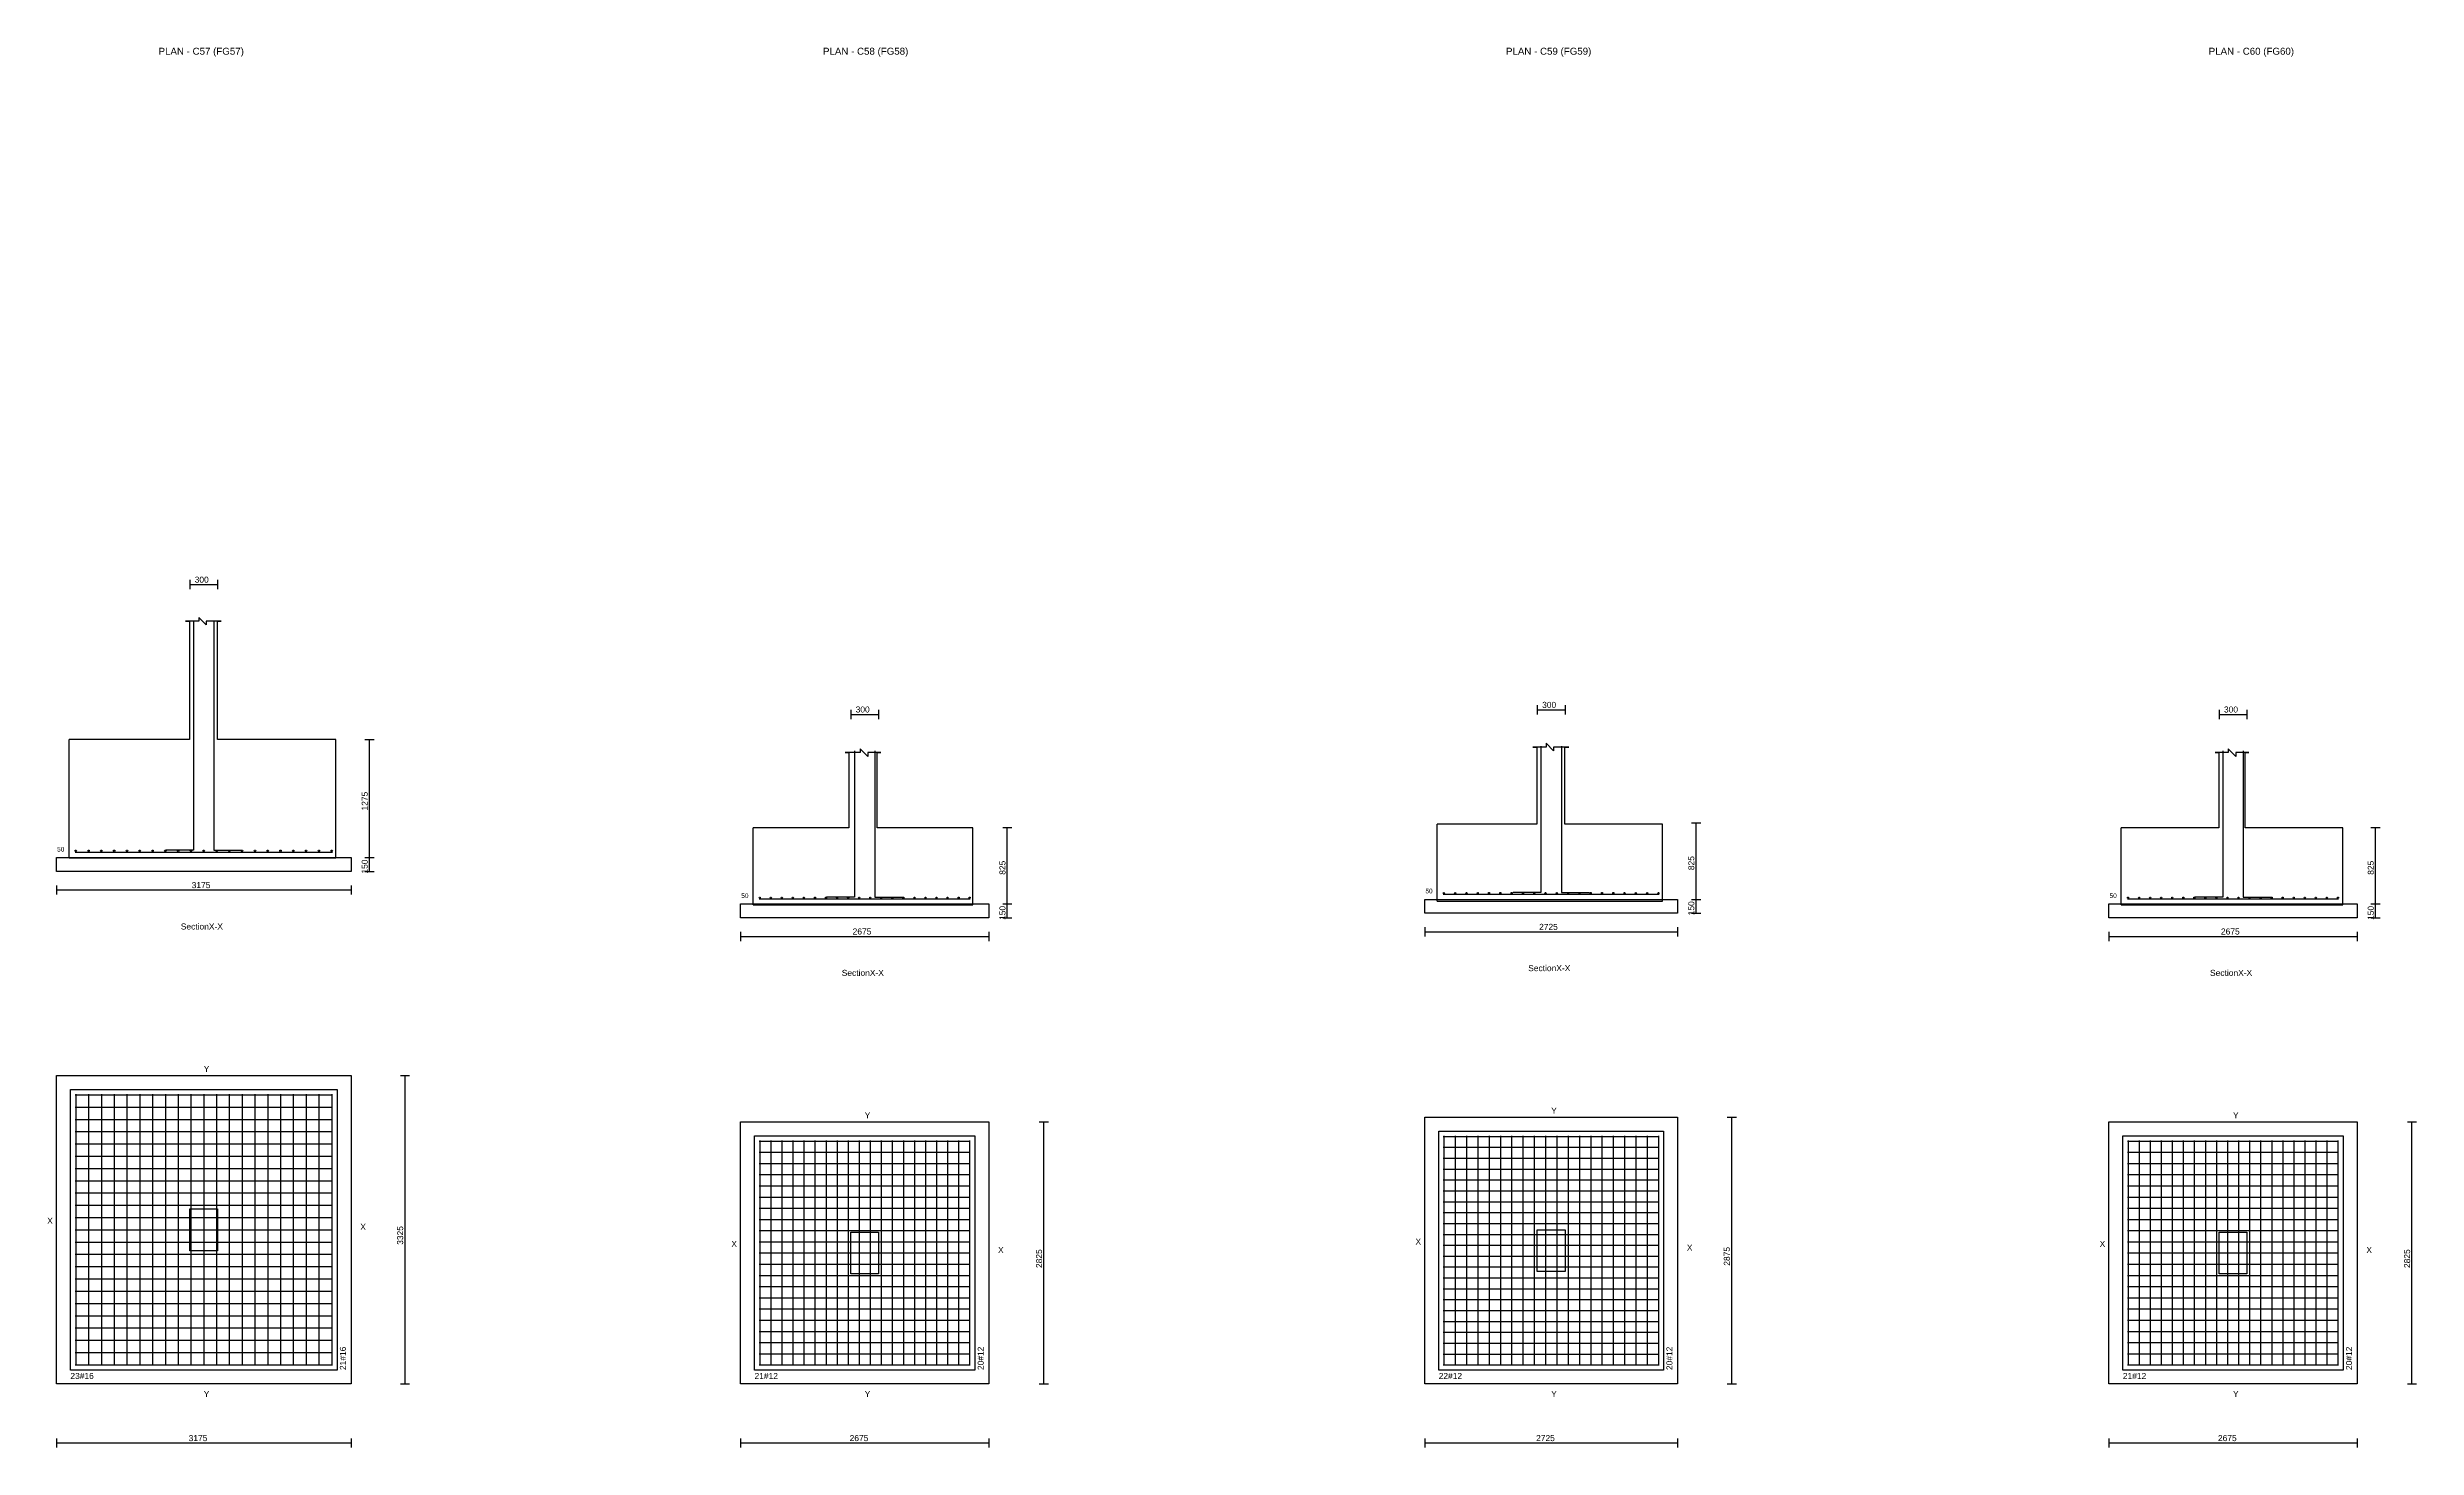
# Model space of a CAD drawing. Extents: x 0 to 27, y -1 to 285.
# Drawn here: x 0.25 to 25.79, y 198.73 to 213.82 of the extents above; entities that cross this region are included whole.
import ezdxf
from ezdxf.enums import TextEntityAlignment as Align

# ---------------------------------------------------------------- set-up
doc = ezdxf.new("R2010")
doc.units = 0
for name, color, linetype in [('Bottom_Cover', 7, 'CONTINUOUS'), ('Column_Bars', 4, 'CONTINUOUS'), ('Column_Dimension', 7, 'CONTINUOUS'), ('Columns', 4, 'CONTINUOUS'), ('dim_all', 7, 'CONTINUOUS'), ('Footing_Plan', 7, 'CONTINUOUS'), ('PCC', 2, 'CONTINUOUS'), ('PCC_Depth', 7, 'CONTINUOUS'), ('Pcc_Plan', 2, 'CONTINUOUS'), ('Plan', 7, 'CONTINUOUS'), ('Plan_Rf_Xdir', 1, 'CONTINUOUS'), ('Plan_Rf_Ydir', 3, 'CONTINUOUS'), ('Section', 2, 'CONTINUOUS'), ('SectionName', 3, 'CONTINUOUS'), ('Sectn_Rf_Xdir', 1, 'CONTINUOUS'), ('Sectn_Rf_Ydir', 3, 'CONTINUOUS'), ('Total_Depth', 7, 'CONTINUOUS'), ('X_Dimension', 7, 'CONTINUOUS')]:
    doc.layers.add(name, color=color, linetype=linetype)
doc.styles.add('STRUDS_Arial', font='ARIAL.TTF', dxfattribs={"height": 0.04})

msp = doc.modelspace()

# ---------------------------------------------------------------- linework, layer by layer
at = {"layer": 'Column_Bars'}
for p, q in [((1.8275, 207.637), (1.8275, 205.169)), ((2.0475, 207.637), (2.0475, 205.169)), ((8.9525, 206.237), (8.9525, 204.661)), ((9.1725, 206.237), (9.1725, 204.661)), ((16.3525, 206.287), (16.3525, 204.712)), ((16.5725, 206.287), (16.5725, 204.712)), ((23.7025, 206.237), (23.7025, 204.661)), ((23.9225, 206.237), (23.9225, 204.661)), ((1.8275, 205.169), (1.5275, 205.169)), ((2.0475, 205.169), (2.3475, 205.169)), ((8.9525, 204.661), (8.6525, 204.661)), ((9.1725, 204.661), (9.4725, 204.661)), ((16.3525, 204.712), (16.0525, 204.712)), ((16.5725, 204.712), (16.8725, 204.712)), ((23.7025, 204.661), (23.4025, 204.661)), ((23.9225, 204.661), (24.2225, 204.661))]:
    msp.add_line(p, q, dxfattribs=at)
at = {"layer": 'Columns'}
for p, q in [((1.7875, 200.85), (1.7875, 201.3)), ((1.7875, 201.3), (2.0875, 201.3)), ((2.0875, 201.3), (2.0875, 200.85)), ((8.9125, 200.6), (8.9125, 201.05)), ((8.9125, 201.05), (9.2125, 201.05)), ((9.2125, 201.05), (9.2125, 200.6)), ((16.3125, 200.625), (16.3125, 201.075)), ((16.3125, 201.075), (16.6125, 201.075)), ((16.6125, 201.075), (16.6125, 200.625)), ((23.6625, 200.6), (23.6625, 201.05)), ((23.6625, 201.05), (23.9625, 201.05)), ((23.9625, 201.05), (23.9625, 200.6)), ((2.0875, 200.85), (1.7875, 200.85)), ((9.2125, 200.6), (8.9125, 200.6)), ((16.6125, 200.625), (16.3125, 200.625)), ((23.9625, 200.6), (23.6625, 200.6))]:
    msp.add_line(p, q, dxfattribs=at)
at = {"layer": 'dim_all'}
for p, q in [((1.7875, 208.081), (1.7875, 207.981)), ((1.7875, 208.031), (2.0875, 208.031)), ((2.0875, 208.081), (2.0875, 207.981)), ((8.9125, 206.681), (8.9125, 206.581)), ((8.9125, 206.631), (9.2125, 206.631)), ((9.2125, 206.681), (9.2125, 206.581)), ((16.3125, 206.731), (16.3125, 206.631)), ((16.3125, 206.681), (16.6125, 206.681)), ((16.6125, 206.731), (16.6125, 206.631)), ((23.6625, 206.681), (23.6625, 206.581)), ((23.6625, 206.631), (23.9625, 206.631)), ((23.9625, 206.681), (23.9625, 206.581)), ((3.675, 206.362), (3.775, 206.362)), ((3.725, 205.087), (3.725, 206.362)), ((10.55, 205.412), (10.65, 205.412)), ((10.6, 204.587), (10.6, 205.412)), ((17.975, 205.462), (18.075, 205.462)), ((18.025, 204.637), (18.025, 205.462)), ((25.3, 205.412), (25.4, 205.412)), ((25.35, 204.587), (25.35, 205.412)), ((3.675, 205.087), (3.775, 205.087)), ((3.675, 205.087), (3.775, 205.087)), ((3.725, 204.938), (3.725, 205.087)), ((3.675, 204.938), (3.775, 204.938)), ((0.35, 204.787), (0.35, 204.688)), ((0.35, 204.738), (3.525, 204.738)), ((3.525, 204.787), (3.525, 204.688)), ((10.55, 204.587), (10.65, 204.587)), ((10.55, 204.587), (10.65, 204.587)), ((10.6, 204.438), (10.6, 204.587)), ((17.975, 204.637), (18.075, 204.637)), ((17.975, 204.637), (18.075, 204.637)), ((18.025, 204.488), (18.025, 204.637)), ((25.3, 204.587), (25.4, 204.587)), ((25.3, 204.587), (25.4, 204.587)), ((25.35, 204.438), (25.35, 204.587)), ((10.55, 204.438), (10.65, 204.438)), ((15.1, 204.337), (15.1, 204.238)), ((17.825, 204.337), (17.825, 204.238)), ((17.975, 204.488), (18.075, 204.488)), ((25.3, 204.438), (25.4, 204.438)), ((7.725, 204.287), (7.725, 204.188)), ((7.725, 204.238), (10.4, 204.238)), ((10.4, 204.287), (10.4, 204.188)), ((15.1, 204.288), (17.825, 204.288)), ((22.475, 204.287), (22.475, 204.188)), ((22.475, 204.238), (25.15, 204.238)), ((25.15, 204.287), (25.15, 204.188)), ((4.05707, 202.738), (4.15707, 202.738)), ((4.10707, 199.413), (4.10707, 202.738)), ((18.3587, 202.288), (18.4587, 202.288)), ((18.4087, 199.413), (18.4087, 202.288)), ((10.9445, 202.238), (11.0445, 202.238)), ((10.9945, 199.413), (10.9945, 202.238)), ((25.6918, 202.238), (25.7918, 202.238)), ((25.7418, 199.413), (25.7418, 202.238)), ((4.05707, 199.413), (4.15707, 199.413)), ((10.9445, 199.413), (11.0445, 199.413)), ((18.3587, 199.413), (18.4587, 199.413)), ((25.6918, 199.413), (25.7918, 199.413)), ((0.35, 198.827), (0.35, 198.727)), ((0.35, 198.777), (3.525, 198.777)), ((3.525, 198.827), (3.525, 198.727)), ((7.725, 198.827), (7.725, 198.727)), ((7.725, 198.777), (10.4, 198.777)), ((10.4, 198.827), (10.4, 198.727)), ((15.1, 198.827), (15.1, 198.727)), ((15.1, 198.777), (17.825, 198.777)), ((17.825, 198.827), (17.825, 198.727)), ((22.475, 198.827), (22.475, 198.727)), ((22.475, 198.777), (25.15, 198.777)), ((25.15, 198.827), (25.15, 198.727))]:
    msp.add_line(p, q, dxfattribs=at)
at = {"layer": 'Footing_Plan'}
for p, q in [((0.5, 199.563), (0.5, 202.587)), ((0.5, 202.587), (3.375, 202.587)), ((3.375, 202.587), (3.375, 199.563)), ((7.875, 199.563), (7.875, 202.087)), ((7.875, 202.087), (10.25, 202.087)), ((10.25, 202.087), (10.25, 199.563)), ((15.25, 199.563), (15.25, 202.137)), ((15.25, 202.137), (17.675, 202.137)), ((17.675, 202.137), (17.675, 199.563)), ((22.625, 199.563), (22.625, 202.087)), ((22.625, 202.087), (25, 202.087)), ((25, 202.087), (25, 199.563)), ((3.375, 199.563), (0.5, 199.563)), ((10.25, 199.563), (7.875, 199.563)), ((17.675, 199.563), (15.25, 199.563)), ((25, 199.563), (22.625, 199.563))]:
    msp.add_line(p, q, dxfattribs=at)
at = {"layer": 'PCC'}
for p, q in [((0.35, 204.938), (0.35, 205.087)), ((0.35, 205.087), (3.525, 205.087)), ((0.35, 204.938), (0.35, 205.087)), ((0.35, 205.087), (3.525, 205.087)), ((3.525, 205.087), (3.525, 204.938)), ((3.525, 205.087), (3.525, 204.938)), ((3.525, 204.938), (0.35, 204.938)), ((3.525, 204.938), (0.35, 204.938)), ((7.725, 204.438), (7.725, 204.587)), ((7.725, 204.587), (10.4, 204.587)), ((7.725, 204.438), (7.725, 204.587)), ((7.725, 204.587), (10.4, 204.587)), ((10.4, 204.587), (10.4, 204.438)), ((10.4, 204.587), (10.4, 204.438)), ((15.1, 204.488), (15.1, 204.637)), ((15.1, 204.637), (17.825, 204.637)), ((15.1, 204.488), (15.1, 204.637)), ((15.1, 204.637), (17.825, 204.637)), ((17.825, 204.637), (17.825, 204.488)), ((17.825, 204.637), (17.825, 204.488)), ((22.475, 204.438), (22.475, 204.587)), ((22.475, 204.587), (25.15, 204.587)), ((22.475, 204.438), (22.475, 204.587)), ((22.475, 204.587), (25.15, 204.587)), ((25.15, 204.587), (25.15, 204.438)), ((25.15, 204.587), (25.15, 204.438)), ((10.4, 204.438), (7.725, 204.438)), ((10.4, 204.438), (7.725, 204.438)), ((17.825, 204.488), (15.1, 204.488)), ((17.825, 204.488), (15.1, 204.488)), ((25.15, 204.438), (22.475, 204.438)), ((25.15, 204.438), (22.475, 204.438))]:
    msp.add_line(p, q, dxfattribs=at)
at = {"layer": 'Pcc_Plan'}
for p, q in [((0.35, 199.413), (0.35, 202.738)), ((0.35, 202.738), (3.525, 202.738)), ((3.525, 202.738), (3.525, 199.413)), ((15.1, 199.413), (15.1, 202.288)), ((15.1, 202.288), (17.825, 202.288)), ((17.825, 202.288), (17.825, 199.413)), ((7.725, 199.413), (7.725, 202.238)), ((7.725, 202.238), (10.4, 202.238)), ((10.4, 202.238), (10.4, 199.413)), ((22.475, 199.413), (22.475, 202.238)), ((22.475, 202.238), (25.15, 202.238)), ((25.15, 202.238), (25.15, 199.413)), ((3.525, 199.413), (0.35, 199.413)), ((10.4, 199.413), (7.725, 199.413)), ((17.825, 199.413), (15.1, 199.413)), ((25.15, 199.413), (22.475, 199.413))]:
    msp.add_line(p, q, dxfattribs=at)
at = {"layer": 'Plan_Rf_Xdir'}
for p, q in [((0.55, 202.53), (3.325, 202.53)), ((0.55, 202.397), (3.325, 202.397)), ((0.55, 202.265), (3.325, 202.265)), ((0.55, 202.133), (3.325, 202.133)), ((7.925, 202.032), (10.2, 202.032)), ((15.3, 202.081), (17.625, 202.081)), ((22.675, 202.032), (24.95, 202.032)), ((0.55, 202.001), (3.325, 202.001)), ((0.55, 201.868), (3.325, 201.868)), ((7.925, 201.911), (10.2, 201.911)), ((7.925, 201.79), (10.2, 201.79)), ((15.3, 201.964), (17.625, 201.964)), ((15.3, 201.847), (17.625, 201.847)), ((22.675, 201.911), (24.95, 201.911)), ((22.675, 201.79), (24.95, 201.79)), ((0.55, 201.736), (3.325, 201.736)), ((0.55, 201.604), (3.325, 201.604)), ((7.925, 201.67), (10.2, 201.67)), ((7.925, 201.549), (10.2, 201.549)), ((15.3, 201.73), (17.625, 201.73)), ((15.3, 201.612), (17.625, 201.612)), ((22.675, 201.67), (24.95, 201.67)), ((22.675, 201.549), (24.95, 201.549)), ((0.55, 201.472), (3.325, 201.472)), ((0.55, 201.34), (3.325, 201.34)), ((7.925, 201.428), (10.2, 201.428)), ((7.925, 201.308), (10.2, 201.308)), ((15.3, 201.495), (17.625, 201.495)), ((15.3, 201.378), (17.625, 201.378)), ((15.3, 201.26), (17.625, 201.26)), ((22.675, 201.428), (24.95, 201.428)), ((22.675, 201.308), (24.95, 201.308)), ((0.55, 201.207), (3.325, 201.207)), ((0.55, 201.075), (3.325, 201.075)), ((7.925, 201.187), (10.2, 201.187)), ((7.925, 201.066), (10.2, 201.066)), ((15.3, 201.143), (17.625, 201.143)), ((15.3, 201.026), (17.625, 201.026)), ((22.675, 201.187), (24.95, 201.187)), ((22.675, 201.066), (24.95, 201.066)), ((0.55, 200.943), (3.325, 200.943)), ((0.55, 200.811), (3.325, 200.811)), ((7.925, 200.946), (10.2, 200.946)), ((7.925, 200.825), (10.2, 200.825)), ((15.3, 200.909), (17.625, 200.909)), ((15.3, 200.791), (17.625, 200.791)), ((22.675, 200.946), (24.95, 200.946)), ((22.675, 200.825), (24.95, 200.825)), ((0.55, 200.678), (3.325, 200.678)), ((0.55, 200.546), (3.325, 200.546)), ((7.925, 200.704), (10.2, 200.704)), ((7.925, 200.584), (10.2, 200.584)), ((15.3, 200.674), (17.625, 200.674)), ((15.3, 200.557), (17.625, 200.557)), ((22.675, 200.704), (24.95, 200.704)), ((22.675, 200.584), (24.95, 200.584)), ((0.55, 200.414), (3.325, 200.414)), ((0.55, 200.282), (3.325, 200.282)), ((7.925, 200.463), (10.2, 200.463)), ((7.925, 200.342), (10.2, 200.342)), ((15.3, 200.439), (17.625, 200.439)), ((15.3, 200.322), (17.625, 200.322)), ((22.675, 200.463), (24.95, 200.463)), ((22.675, 200.342), (24.95, 200.342)), ((0.55, 200.149), (3.325, 200.149)), ((0.55, 200.017), (3.325, 200.017)), ((7.925, 200.222), (10.2, 200.222)), ((7.925, 200.101), (10.2, 200.101)), ((7.925, 199.98), (10.2, 199.98)), ((15.3, 200.205), (17.625, 200.205)), ((15.3, 200.088), (17.625, 200.088)), ((22.675, 200.222), (24.95, 200.222)), ((22.675, 200.101), (24.95, 200.101)), ((22.675, 199.98), (24.95, 199.98)), ((0.55, 199.885), (3.325, 199.885)), ((0.55, 199.753), (3.325, 199.753)), ((7.925, 199.86), (10.2, 199.86)), ((7.925, 199.739), (10.2, 199.739)), ((15.3, 199.97), (17.625, 199.97)), ((15.3, 199.853), (17.625, 199.853)), ((15.3, 199.736), (17.625, 199.736)), ((22.675, 199.86), (24.95, 199.86)), ((22.675, 199.739), (24.95, 199.739)), ((0.55, 199.62), (3.325, 199.62)), ((7.925, 199.618), (10.2, 199.618)), ((15.3, 199.618), (17.625, 199.618)), ((22.675, 199.618), (24.95, 199.618))]:
    msp.add_line(p, q, dxfattribs=at)
at = {"layer": 'Plan_Rf_Ydir'}
for p, q in [((0.558, 202.538), (0.558, 199.613)), ((0.69595, 202.538), (0.69595, 199.613)), ((0.8339, 202.538), (0.8339, 199.613)), ((0.97185, 202.538), (0.97185, 199.613)), ((1.1098, 202.538), (1.1098, 199.613)), ((1.24775, 202.538), (1.24775, 199.613)), ((1.3857, 202.538), (1.3857, 199.613)), ((1.52365, 202.538), (1.52365, 199.613)), ((1.6616, 202.538), (1.6616, 199.613)), ((1.79955, 202.538), (1.79955, 199.613)), ((1.9375, 202.538), (1.9375, 199.613)), ((2.07545, 202.538), (2.07545, 199.613)), ((2.2134, 202.538), (2.2134, 199.613)), ((2.35135, 202.538), (2.35135, 199.613)), ((2.4893, 202.538), (2.4893, 199.613)), ((2.62725, 202.538), (2.62725, 199.613)), ((2.7652, 202.538), (2.7652, 199.613)), ((2.90315, 202.538), (2.90315, 199.613)), ((3.0411, 202.538), (3.0411, 199.613)), ((3.17905, 202.538), (3.17905, 199.613)), ((3.317, 202.538), (3.317, 199.613)), ((7.931, 202.038), (7.931, 199.613)), ((8.05011, 202.038), (8.05011, 199.613)), ((8.16921, 202.038), (8.16921, 199.613)), ((8.28832, 202.038), (8.28832, 199.613)), ((8.40742, 202.038), (8.40742, 199.613)), ((8.52653, 202.038), (8.52653, 199.613)), ((8.64563, 202.038), (8.64563, 199.613)), ((8.76474, 202.038), (8.76474, 199.613)), ((8.88384, 202.038), (8.88384, 199.613)), ((9.00295, 202.038), (9.00295, 199.613)), ((9.12205, 202.038), (9.12205, 199.613)), ((9.24116, 202.038), (9.24116, 199.613)), ((9.36026, 202.038), (9.36026, 199.613)), ((9.47937, 202.038), (9.47937, 199.613)), ((9.59847, 202.038), (9.59847, 199.613)), ((9.71758, 202.038), (9.71758, 199.613)), ((9.83669, 202.038), (9.83669, 199.613)), ((9.95579, 202.038), (9.95579, 199.613)), ((10.0749, 202.038), (10.0749, 199.613)), ((10.194, 202.038), (10.194, 199.613)), ((15.306, 202.087), (15.306, 199.613)), ((15.4277, 202.087), (15.4277, 199.613)), ((15.5495, 202.087), (15.5495, 199.613)), ((15.6712, 202.087), (15.6712, 199.613)), ((15.7929, 202.087), (15.7929, 199.613)), ((15.9147, 202.087), (15.9147, 199.613)), ((16.0364, 202.087), (16.0364, 199.613)), ((16.1582, 202.087), (16.1582, 199.613)), ((16.2799, 202.087), (16.2799, 199.613)), ((16.4016, 202.087), (16.4016, 199.613)), ((16.5234, 202.087), (16.5234, 199.613)), ((16.6451, 202.087), (16.6451, 199.613)), ((16.7668, 202.087), (16.7668, 199.613)), ((16.8886, 202.087), (16.8886, 199.613)), ((17.0103, 202.087), (17.0103, 199.613)), ((17.132, 202.087), (17.132, 199.613)), ((17.2538, 202.087), (17.2538, 199.613)), ((17.3755, 202.087), (17.3755, 199.613)), ((17.4973, 202.087), (17.4973, 199.613)), ((17.619, 202.087), (17.619, 199.613)), ((22.681, 202.038), (22.681, 199.613)), ((22.8001, 202.038), (22.8001, 199.613)), ((22.9192, 202.038), (22.9192, 199.613)), ((23.0383, 202.038), (23.0383, 199.613)), ((23.1574, 202.038), (23.1574, 199.613)), ((23.2765, 202.038), (23.2765, 199.613)), ((23.3956, 202.038), (23.3956, 199.613)), ((23.5147, 202.038), (23.5147, 199.613)), ((23.6338, 202.038), (23.6338, 199.613)), ((23.7529, 202.038), (23.7529, 199.613)), ((23.872, 202.038), (23.872, 199.613)), ((23.9911, 202.038), (23.9911, 199.613)), ((24.1103, 202.038), (24.1103, 199.613)), ((24.2294, 202.038), (24.2294, 199.613)), ((24.3485, 202.038), (24.3485, 199.613)), ((24.4676, 202.038), (24.4676, 199.613)), ((24.5867, 202.038), (24.5867, 199.613)), ((24.7058, 202.038), (24.7058, 199.613)), ((24.8249, 202.038), (24.8249, 199.613)), ((24.944, 202.038), (24.944, 199.613))]:
    msp.add_line(p, q, dxfattribs=at)
at = {"layer": 'Section'}
for p, q in [((1.96495, 207.596), (1.88392, 207.677)), ((1.88392, 207.677), (1.88392, 207.637)), ((1.78264, 207.637), (1.74212, 207.637)), ((1.74212, 207.637), (1.78264, 207.637)), ((1.88392, 207.637), (1.78264, 207.637)), ((1.78264, 207.637), (1.78264, 206.36)), ((2.0865, 207.637), (1.96495, 207.637)), ((1.96495, 207.637), (1.96495, 207.596)), ((2.0865, 206.36), (2.0865, 207.637)), ((2.0865, 207.637), (2.12701, 207.637)), ((2.12701, 207.637), (2.0865, 207.637)), ((1.78264, 206.36), (0.48617, 206.36)), ((0.48617, 205.084), (0.48617, 206.36)), ((1.78264, 206.36), (1.78264, 206.36)), ((1.78264, 206.36), (1.78264, 206.36)), ((1.78264, 206.36), (1.78264, 206.36)), ((3.3627, 206.36), (2.0865, 206.36)), ((2.0865, 206.36), (2.0865, 206.36)), ((2.0865, 206.36), (2.0865, 206.36)), ((2.0865, 206.36), (2.0865, 206.36)), ((3.3627, 205.084), (3.3627, 206.36)), ((8.89293, 206.219), (8.85241, 206.219)), ((8.85241, 206.219), (8.89293, 206.219)), ((9.01447, 206.219), (8.89293, 206.219)), ((8.89293, 206.219), (8.89293, 205.408)), ((9.0955, 206.178), (9.01447, 206.259)), ((9.01447, 206.259), (9.01447, 206.219)), ((9.19678, 206.219), (9.0955, 206.219)), ((9.0955, 206.219), (9.0955, 206.178)), ((9.19678, 205.408), (9.19678, 206.219)), ((9.19678, 206.219), (9.2373, 206.219)), ((9.2373, 206.219), (9.19678, 206.219)), ((16.3071, 206.279), (16.2666, 206.279)), ((16.2666, 206.279), (16.3071, 206.279)), ((16.4084, 206.279), (16.3071, 206.279)), ((16.3071, 206.279), (16.3071, 205.449)), ((16.4894, 206.239), (16.4084, 206.32)), ((16.4084, 206.32), (16.4084, 206.279)), ((16.6109, 206.279), (16.4894, 206.279)), ((16.4894, 206.279), (16.4894, 206.239)), ((16.6109, 205.449), (16.6109, 206.279)), ((16.6109, 206.279), (16.6514, 206.279)), ((16.6514, 206.279), (16.6109, 206.279)), ((23.6604, 206.219), (23.6199, 206.219)), ((23.6199, 206.219), (23.6604, 206.219)), ((23.7617, 206.219), (23.6604, 206.219)), ((23.6604, 206.219), (23.6604, 205.408)), ((23.8428, 206.178), (23.7617, 206.259)), ((23.7617, 206.259), (23.7617, 206.219)), ((23.9441, 206.219), (23.8428, 206.219)), ((23.8428, 206.219), (23.8428, 206.178)), ((23.9441, 205.408), (23.9441, 206.219)), ((23.9441, 206.219), (23.9846, 206.219)), ((23.9846, 206.219), (23.9441, 206.219)), ((8.89293, 205.408), (7.85981, 205.408)), ((7.85981, 204.578), (7.85981, 205.408)), ((8.89293, 205.408), (8.89293, 205.408)), ((8.89293, 205.408), (8.89293, 205.408)), ((8.89293, 205.408), (8.89293, 205.408)), ((10.2299, 205.408), (9.19678, 205.408)), ((9.19678, 205.408), (9.19678, 205.408)), ((9.19678, 205.408), (9.19678, 205.408)), ((9.19678, 205.408), (9.19678, 205.408)), ((10.2299, 204.578), (10.2299, 205.408)), ((16.3071, 205.449), (15.2334, 205.449)), ((15.2334, 204.618), (15.2334, 205.449)), ((16.3071, 205.449), (16.3071, 205.449)), ((16.3071, 205.449), (16.3071, 205.449)), ((16.3071, 205.449), (16.3071, 205.449)), ((17.6643, 205.449), (16.6109, 205.449)), ((16.6109, 205.449), (16.6109, 205.449)), ((16.6109, 205.449), (16.6109, 205.449)), ((16.6109, 205.449), (16.6109, 205.449)), ((17.6643, 204.618), (17.6643, 205.449)), ((23.6604, 205.408), (22.6071, 205.408)), ((22.6071, 204.578), (22.6071, 205.408)), ((23.6604, 205.408), (23.6604, 205.408)), ((23.6604, 205.408), (23.6604, 205.408)), ((23.6604, 205.408), (23.6604, 205.408)), ((24.9974, 205.408), (23.9441, 205.408)), ((23.9441, 205.408), (23.9441, 205.408)), ((23.9441, 205.408), (23.9441, 205.408)), ((23.9441, 205.408), (23.9441, 205.408)), ((24.9974, 204.578), (24.9974, 205.408)), ((0.48617, 205.084), (3.3627, 205.084)), ((7.85981, 204.578), (10.2299, 204.578)), ((15.2334, 204.618), (17.6643, 204.618)), ((22.6071, 204.578), (24.9974, 204.578))]:
    msp.add_line(p, q, dxfattribs=at)
at = {"layer": 'Sectn_Rf_Xdir'}
for p, q in [((0.55, 205.145), (3.325, 205.145)), ((7.925, 204.643), (10.2, 204.643)), ((15.3, 204.693), (17.625, 204.693)), ((22.675, 204.643), (24.95, 204.643))]:
    msp.add_line(p, q, dxfattribs=at)
at = {"layer": 'Sectn_Rf_Ydir'}
for centre, radius in [((0.558, 205.161), 0.008), ((0.69595, 205.161), 0.008), ((0.8339, 205.161), 0.008), ((0.97185, 205.161), 0.008), ((1.1098, 205.161), 0.008), ((1.24775, 205.161), 0.008), ((1.3857, 205.161), 0.008), ((1.52365, 205.161), 0.008), ((1.6616, 205.161), 0.008), ((1.79955, 205.161), 0.008), ((1.9375, 205.161), 0.008), ((2.07545, 205.161), 0.008), ((2.2134, 205.161), 0.008), ((2.35135, 205.161), 0.008), ((2.4893, 205.161), 0.008), ((2.62725, 205.161), 0.008), ((2.7652, 205.161), 0.008), ((2.90315, 205.161), 0.008), ((3.0411, 205.161), 0.008), ((3.17905, 205.161), 0.008), ((3.317, 205.161), 0.008), ((7.931, 204.655), 0.006), ((8.05011, 204.655), 0.006), ((8.16921, 204.655), 0.006), ((8.28832, 204.655), 0.006), ((8.40742, 204.655), 0.006), ((8.52653, 204.655), 0.006), ((8.64563, 204.655), 0.006), ((8.76474, 204.655), 0.006), ((8.88384, 204.655), 0.006), ((9.00295, 204.655), 0.006), ((9.12205, 204.655), 0.006), ((9.24116, 204.655), 0.006), ((9.36026, 204.655), 0.006), ((9.47937, 204.655), 0.006), ((9.59847, 204.655), 0.006), ((9.71758, 204.655), 0.006), ((9.83669, 204.655), 0.006), ((9.95579, 204.655), 0.006), ((10.0749, 204.655), 0.006), ((10.194, 204.655), 0.006), ((15.306, 204.705), 0.006), ((15.4277, 204.705), 0.006), ((15.5495, 204.705), 0.006), ((15.6712, 204.705), 0.006), ((15.7929, 204.705), 0.006), ((15.9147, 204.705), 0.006), ((16.0364, 204.705), 0.006), ((16.1582, 204.705), 0.006), ((16.2799, 204.705), 0.006), ((16.4016, 204.705), 0.006), ((16.5234, 204.705), 0.006), ((16.6451, 204.705), 0.006), ((16.7668, 204.705), 0.006), ((16.8886, 204.705), 0.006), ((17.0103, 204.705), 0.006), ((17.132, 204.705), 0.006), ((17.2538, 204.705), 0.006), ((17.3755, 204.705), 0.006), ((17.4973, 204.705), 0.006), ((17.619, 204.705), 0.006), ((22.681, 204.655), 0.006), ((22.8001, 204.655), 0.006), ((22.9192, 204.655), 0.006), ((23.0383, 204.655), 0.006), ((23.1574, 204.655), 0.006), ((23.2765, 204.655), 0.006), ((23.3956, 204.655), 0.006), ((23.5147, 204.655), 0.006), ((23.6338, 204.655), 0.006), ((23.7529, 204.655), 0.006), ((23.872, 204.655), 0.006), ((23.9911, 204.655), 0.006), ((24.1103, 204.655), 0.006), ((24.2294, 204.655), 0.006), ((24.3485, 204.655), 0.006), ((24.4676, 204.655), 0.006), ((24.5867, 204.655), 0.006), ((24.7058, 204.655), 0.006), ((24.8249, 204.655), 0.006), ((24.944, 204.655), 0.006)]:
    msp.add_circle(centre, radius, dxfattribs=at)

# ---------------------------------------------------------------- texts
at = {"layer": 'Bottom_Cover', "style": 'STRUDS_Arial'}
for p in [(0.3571, 205.152), (7.7321, 204.652), (15.1071, 204.702), (22.4821, 204.652)]:
    msp.add_text('50', height=0.05, dxfattribs=at).set_placement(p)
at = {"layer": 'Column_Dimension', "style": 'STRUDS_Arial'}
for p in [(1.84, 208.051), (8.965, 206.651), (16.365, 206.701), (23.715, 206.651)]:
    msp.add_text('300', height=0.065, dxfattribs=at).set_placement(p)
at = {"layer": 'dim_all', "style": 'STRUDS_Arial'}
for s, p in [('3325 ', (4.08707, 200.913)), ('2825 ', (10.9745, 200.663)), ('2875 ', (18.3887, 200.688)), ('2825 ', (25.7218, 200.663))]:
    msp.add_text(s, height=0.065, rotation=90, dxfattribs=at).set_placement(p)
for s, p in [('3175 ', (1.775, 198.797)), ('2675 ', (8.9, 198.797)), ('2725 ', (16.3, 198.797)), ('2675 ', (23.65, 198.797))]:
    msp.add_text(s, height=0.065, dxfattribs=at).set_placement(p)
at = {"layer": 'PCC_Depth', "style": 'STRUDS_Arial'}
for p in [(3.705, 204.915), (18.005, 204.465), (10.58, 204.415), (25.33, 204.415)]:
    msp.add_text('150', height=0.065, rotation=90, dxfattribs=at).set_placement(p)
at = {"layer": 'Plan', "style": 'STRUDS_Arial'}
for s, p in [('PLAN - C57 (FG57) ', (1.925, 213.742)), ('PLAN - C58 (FG58) ', (9.0875, 213.742)), ('PLAN - C59 (FG59) ', (16.45, 213.742)), ('PLAN - C60 (FG60) ', (24.025, 213.742))]:
    msp.add_text(s, height=0.075, dxfattribs=at).set_placement(p, align=Align.CENTER)
at = {"layer": 'Plan_Rf_Xdir', "style": 'STRUDS_Arial'}
for s, p in [('23#16', (0.5, 199.467)), ('21#12', (7.875, 199.467)), ('22#12', (15.25, 199.467)), ('21#12', (22.625, 199.467))]:
    msp.add_text(s, height=0.065, dxfattribs=at).set_placement(p)
at = {"layer": 'Plan_Rf_Ydir', "style": 'STRUDS_Arial'}
for s, p in [('21#16', (3.47, 199.563)), ('20#12', (10.345, 199.563)), ('20#12', (17.77, 199.563)), ('20#12', (25.095, 199.563))]:
    msp.add_text(s, height=0.065, rotation=90, dxfattribs=at).set_placement(p)
at = {"layer": 'Section', "style": 'STRUDS_Arial'}
for p in [(1.69, 204.312), (8.815, 203.812), (16.215, 203.863), (23.565, 203.812)]:
    msp.add_text('SectionX-X', height=0.065, dxfattribs=at).set_placement(p)
at = {"layer": 'SectionName', "style": 'STRUDS_Arial'}
for s, p in [('Y', (1.9375, 202.777)), ('Y', (9.0625, 202.277)), ('Y', (16.4625, 202.327)), ('Y', (23.8125, 202.277)), ('X', (0.25, 201.14)), ('X', (3.625, 201.075)), ('X', (7.625, 200.89)), ('X', (10.5, 200.825)), ('X', (15, 200.915)), ('X', (17.925, 200.85)), ('X', (22.375, 200.89)), ('X', (25.25, 200.825)), ('Y', (1.9375, 199.273)), ('Y', (9.0625, 199.273)), ('Y', (16.4625, 199.273)), ('Y', (23.8125, 199.273))]:
    msp.add_text(s, height=0.065, dxfattribs=at).set_placement(p)
at = {"layer": 'Total_Depth', "style": 'STRUDS_Arial'}
for s, p in [('1275', (3.705, 205.595)), ('825', (18.005, 204.952)), ('825', (10.58, 204.902)), ('825', (25.33, 204.902))]:
    msp.add_text(s, height=0.065, rotation=90, dxfattribs=at).set_placement(p)
at = {"layer": 'X_Dimension', "style": 'STRUDS_Arial'}
for s, p in [('3175', (1.8075, 204.758)), ('2675', (8.9325, 204.258)), ('2725', (16.3325, 204.308)), ('2675', (23.6825, 204.258))]:
    msp.add_text(s, height=0.065, dxfattribs=at).set_placement(p)

doc.saveas('drawing.dxf')
